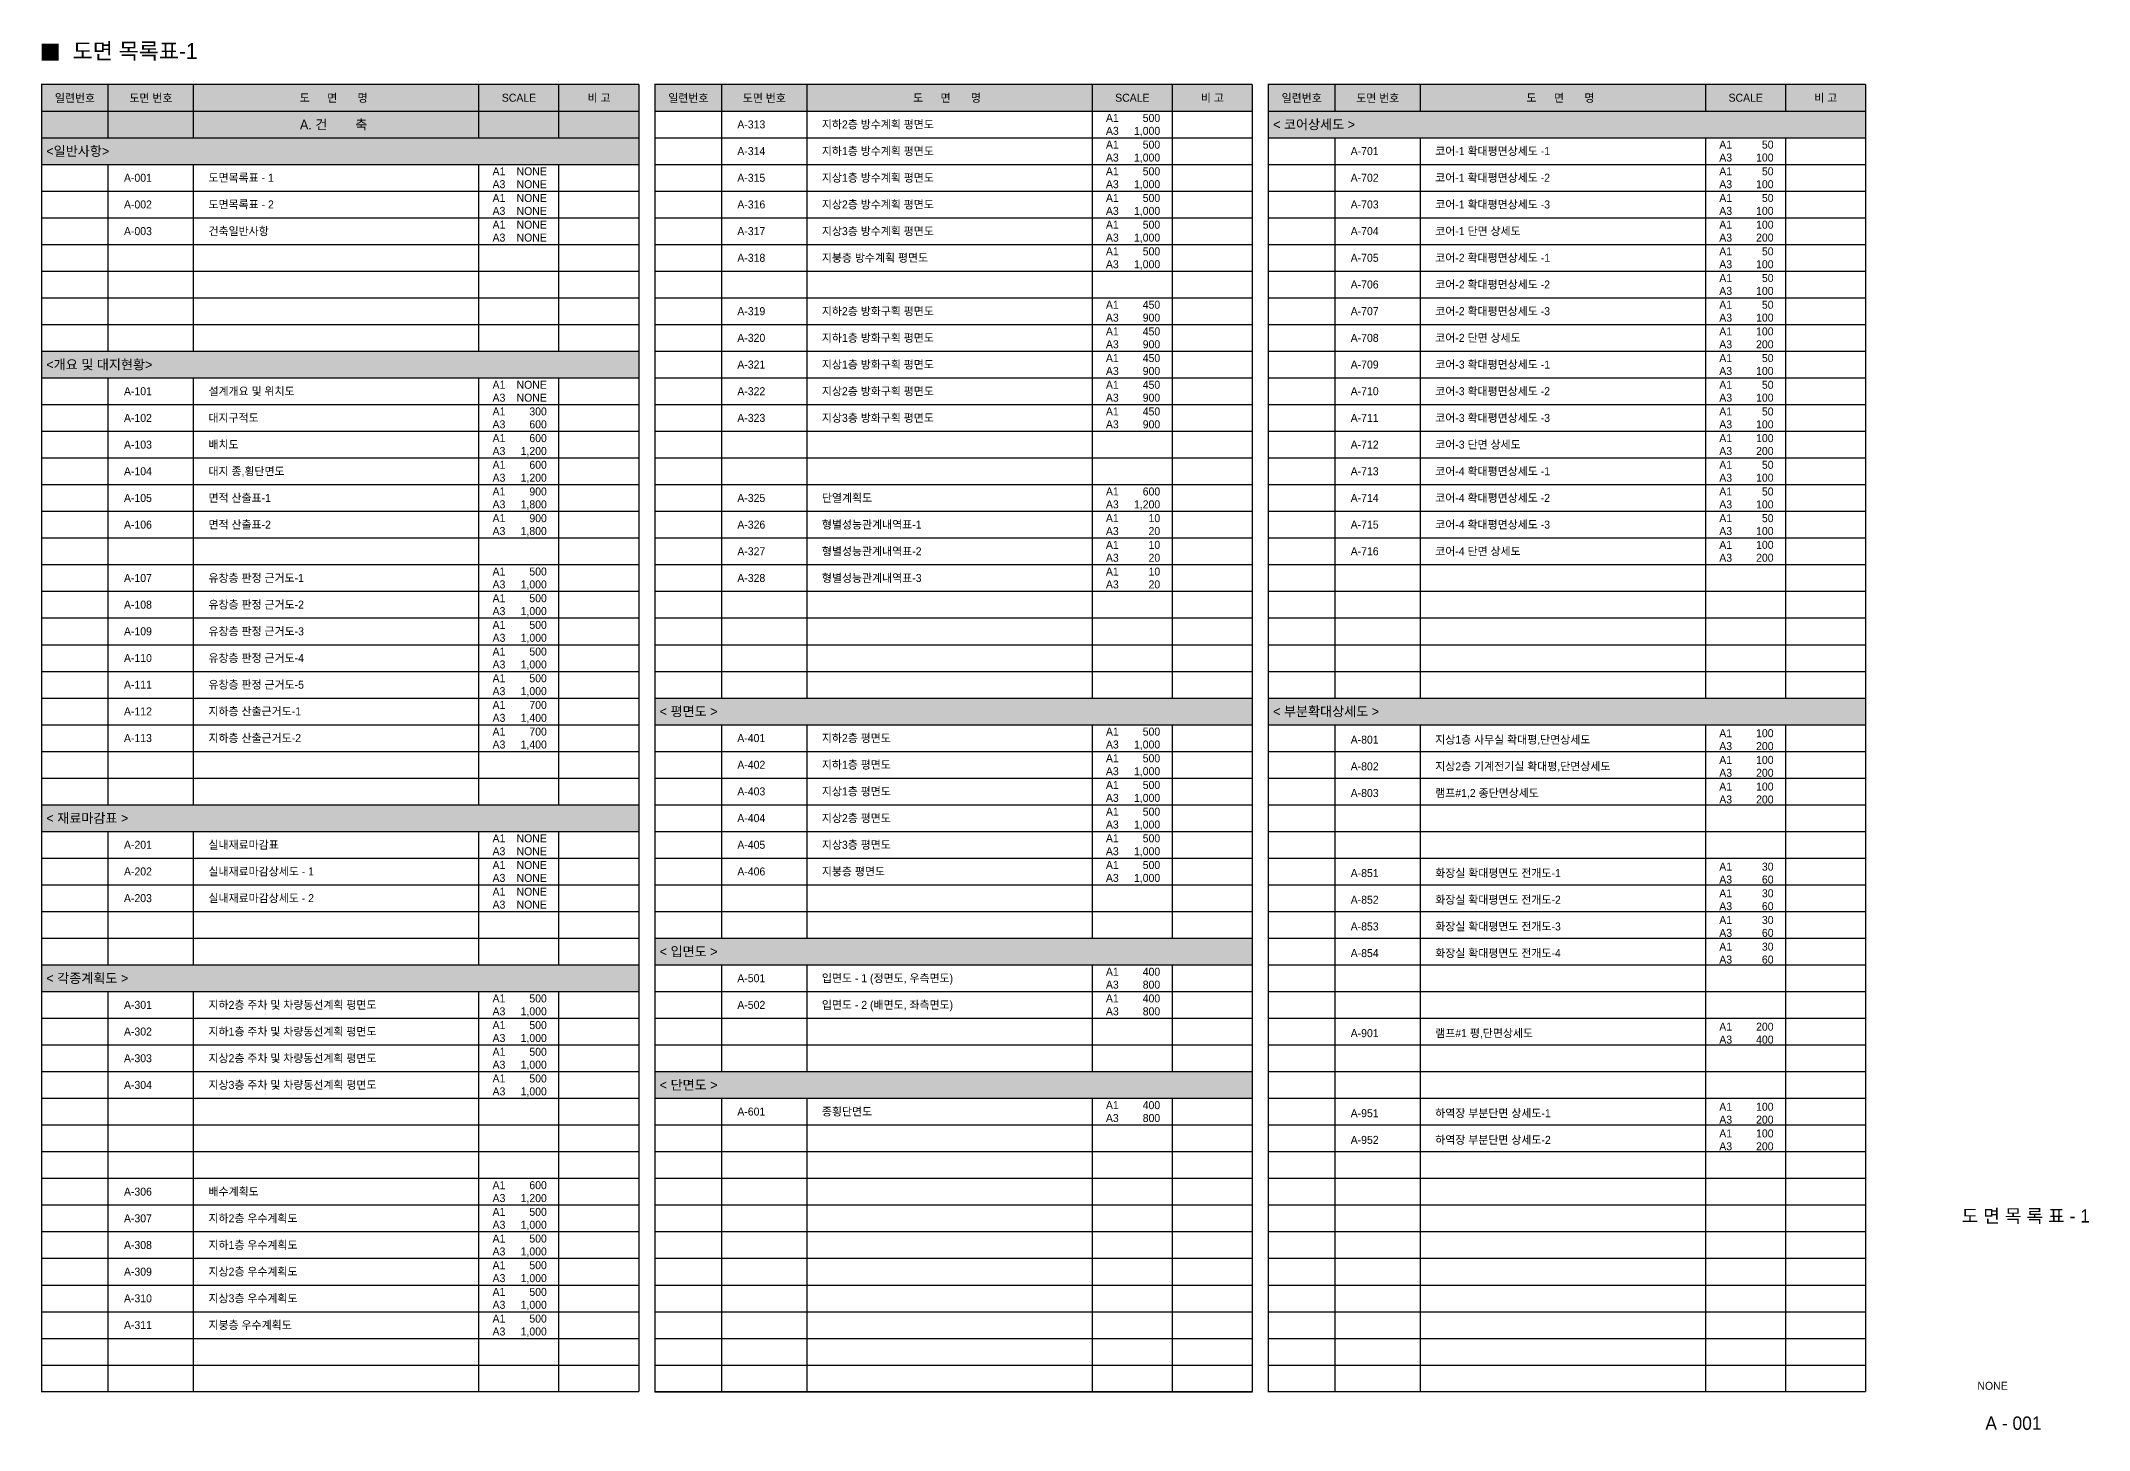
# Model space of a CAD drawing. Header units: millimetres. Extents: x 357974 to 1161961, y -783386 to -523075.
# Drawn here: x 357974 to 741966, y -783386 to -523075 of the extents above; entities that cross this region are included whole.
import ezdxf
from ezdxf.enums import TextEntityAlignment as Align

# ---------------------------------------------------------------- set-up
doc = ezdxf.new("R2010")
doc.units = ezdxf.units.MM
for name, color, linetype in [('4A.TEC FORM-TEXT', 3, 'Continuous'), ('4A.TEC TEXT 2', 3, 'Continuous'), ('HAT', 8, 'Continuous'), ('TABLE', 7, 'Continuous'), ('TEXT', 3, 'Continuous')]:
    doc.layers.add(name, color=color, linetype=linetype)
doc.styles.add('나눔고딕', font='')
doc.styles.add('돋움', font='')
doc.styles.get('나눔고딕').set_extended_font_data('Dotum')
doc.styles.get('돋움').set_extended_font_data('Dotum')

msp = doc.modelspace()

# ---------------------------------------------------------------- hatches: boundary and pattern name
at = {"layer": 'HAT'}
for color, points in [(252, [(358099, -531209), (470099, -531209), (470099, -536209), (358099, -536209)]), (252, [(473099, -531209), (585099, -531209), (585099, -536209), (473099, -536209)]), (252, [(588099, -531209), (700099, -531209), (700099, -536209), (588099, -536209)]), (252, [(358099, -536209), (470099, -536209), (470099, -541209), (358099, -541209)]), (254, [(700099, -536209), (700099, -536209), (588099, -536209), (588099, -536209)]), (254, [(588099, -536209), (700099, -536209), (700099, -541209), (588099, -541209)]), (254, [(358099, -541209), (470099, -541209), (470099, -546209), (358099, -546209)]), (254, [(358099, -581209), (470099, -581209), (470099, -586209), (358099, -586209)]), (254, [(585099, -596209), (585099, -596209), (473099, -596209), (473099, -596209)]), (254, [(473099, -646209), (585099, -646209), (585099, -651209), (473099, -651209)]), (254, [(588099, -646209), (700099, -646209), (700099, -651209), (588099, -651209)]), (254, [(358099, -666209), (470099, -666209), (470099, -671209), (358099, -671209)]), (254, [(473099, -691209), (585099, -691209), (585099, -696209), (473099, -696209)]), (254, [(358099, -696209), (470099, -696209), (470099, -701209), (358099, -701209)]), (254, [(473099, -716209), (585099, -716209), (585099, -721209), (473099, -721209)])]:
    msp.add_hatch(color=color, dxfattribs=at).paths.add_polyline_path(points)

# ---------------------------------------------------------------- linework, layer by layer
at = {"layer": 'TABLE'}
for p, q in [((370599, -541209), (370599, -531209)), ((370599, -541209), (370599, -531209)), ((386599, -541209), (386599, -531209)), ((386599, -541209), (386599, -531209)), ((440099, -541209), (440099, -531209)), ((440099, -541209), (440099, -531209)), ((455099, -541209), (455099, -531209)), ((455099, -541209), (455099, -531209)), ((485599, -536209), (485599, -531209)), ((485599, -536209), (485599, -531209)), ((501599, -536209), (501599, -531209)), ((501599, -536209), (501599, -531209)), ((555099, -536209), (555099, -531209)), ((555099, -536209), (555099, -531209)), ((570099, -536209), (570099, -531209)), ((570099, -536209), (570099, -531209)), ((600599, -536209), (600599, -531209)), ((600599, -536209), (600599, -531209)), ((600599, -536209), (600599, -531209)), ((616599, -536209), (616599, -531209)), ((616599, -536209), (616599, -531209)), ((616599, -536209), (616599, -531209)), ((670099, -536209), (670099, -531209)), ((670099, -536209), (670099, -531209)), ((670099, -536209), (670099, -531209)), ((685099, -536209), (685099, -531209)), ((685099, -536209), (685099, -531209)), ((685099, -536209), (685099, -531209)), ((358099, -536209), (470099, -536209)), ((473099, -536209), (585099, -536209)), ((485599, -646209), (485599, -536209)), ((485599, -646209), (485599, -536209)), ((501599, -646209), (501599, -536209)), ((555099, -646209), (555099, -536209)), ((570099, -646209), (570099, -536209)), ((588099, -536209), (700099, -536209)), ((588099, -536209), (700099, -536209)), ((588099, -536209), (700099, -536209)), ((358099, -541209), (470099, -541209)), ((473099, -541209), (585099, -541209)), ((588099, -541209), (700099, -541209)), ((588099, -541209), (700099, -541209)), ((588099, -541209), (700099, -541209)), ((588099, -541209), (700099, -541209)), ((600599, -646209), (600599, -541209)), ((616599, -646209), (616599, -541209)), ((670099, -596209), (670099, -541209)), ((670099, -596209), (670099, -541209)), ((670099, -646209), (670099, -541209)), ((685099, -596209), (685099, -541209)), ((685099, -596209), (685099, -541209)), ((685099, -646209), (685099, -541209)), ((358099, -546209), (470099, -546209)), ((370599, -581209), (370599, -546209)), ((370599, -581209), (370599, -546209)), ((386599, -581209), (386599, -546209)), ((386599, -581209), (386599, -546209)), ((440099, -581209), (440099, -546209)), ((440099, -581209), (440099, -546209)), ((455099, -581209), (455099, -546209)), ((455099, -581209), (455099, -546209)), ((473099, -546209), (585099, -546209)), ((588099, -546209), (700099, -546209)), ((358099, -551209), (470099, -551209)), ((473099, -551209), (585099, -551209)), ((588099, -551209), (700099, -551209)), ((358099, -556209), (470099, -556209)), ((473099, -556209), (585099, -556209)), ((588099, -556209), (700099, -556209)), ((358099, -561209), (470099, -561209)), ((473099, -561209), (585099, -561209)), ((588099, -561209), (700099, -561209)), ((358099, -566209), (470099, -566209)), ((473099, -566209), (585099, -566209)), ((588099, -566209), (700099, -566209)), ((358099, -571209), (470099, -571209)), ((473099, -571209), (585099, -571209)), ((473099, -571209), (585099, -571209)), ((473099, -571209), (585099, -571209)), ((473099, -571209), (585099, -571209)), ((588099, -571209), (700099, -571209)), ((358099, -576209), (470099, -576209)), ((473099, -576209), (585099, -576209)), ((473099, -576209), (585099, -576209)), ((473099, -576209), (585099, -576209)), ((473099, -576209), (585099, -576209)), ((588099, -576209), (700099, -576209)), ((358099, -581209), (470099, -581209)), ((473099, -581209), (585099, -581209)), ((588099, -581209), (700099, -581209)), ((358099, -586209), (470099, -586209)), ((370599, -666209), (370599, -586209)), ((370599, -666209), (370599, -586209)), ((386599, -666209), (386599, -586209)), ((386599, -666209), (386599, -586209)), ((440099, -666209), (440099, -586209)), ((440099, -666209), (440099, -586209)), ((455099, -666209), (455099, -586209)), ((455099, -666209), (455099, -586209)), ((473099, -586209), (585099, -586209)), ((588099, -586209), (700099, -586209)), ((358099, -591209), (470099, -591209)), ((473099, -591209), (585099, -591209)), ((588099, -591209), (700099, -591209)), ((358099, -596209), (470099, -596209)), ((473099, -596209), (585099, -596209)), ((588099, -596209), (700099, -596209)), ((358099, -601209), (470099, -601209)), ((473099, -601209), (585099, -601209)), ((588099, -601209), (700099, -601209)), ((358099, -606209), (470099, -606209)), ((473099, -606209), (585099, -606209)), ((588099, -606209), (700099, -606209)), ((358099, -611209), (470099, -611209)), ((473099, -611209), (585099, -611209)), ((588099, -611209), (700099, -611209)), ((358099, -616209), (470099, -616209)), ((473099, -616209), (585099, -616209)), ((588099, -616209), (700099, -616209)), ((358099, -621209), (470099, -621209)), ((473099, -621209), (585099, -621209)), ((588099, -621209), (700099, -621209)), ((358099, -626209), (470099, -626209)), ((473099, -626209), (585099, -626209)), ((588099, -626209), (700099, -626209)), ((358099, -631209), (470099, -631209)), ((473099, -631209), (585099, -631209)), ((588099, -631209), (700099, -631209)), ((358099, -636209), (470099, -636209)), ((473099, -636209), (585099, -636209)), ((588099, -636209), (700099, -636209)), ((358099, -641209), (470099, -641209)), ((473099, -641209), (585099, -641209)), ((473099, -641209), (585099, -641209)), ((588099, -641209), (700099, -641209)), ((358099, -646209), (470099, -646209)), ((473099, -646209), (585099, -646209)), ((588099, -646209), (700099, -646209)), ((358099, -651209), (470099, -651209)), ((473099, -651209), (585099, -651209)), ((485599, -691209), (485599, -651209)), ((485599, -691209), (485599, -651209)), ((501599, -691209), (501599, -651209)), ((501599, -691209), (501599, -651209)), ((555099, -691209), (555099, -651209)), ((555099, -691209), (555099, -651209)), ((570099, -691209), (570099, -651209)), ((588099, -651209), (700099, -651209)), ((600599, -776209), (600599, -651209)), ((616599, -776209), (616599, -651209)), ((670099, -776209), (670099, -651209)), ((685099, -776209), (685099, -651209)), ((358099, -656209), (470099, -656209)), ((473099, -656209), (585099, -656209)), ((473099, -656209), (585099, -656209)), ((588099, -656209), (700099, -656209)), ((358099, -661209), (470099, -661209)), ((473099, -661209), (585099, -661209)), ((473099, -661209), (585099, -661209)), ((588099, -661209), (700099, -661209)), ((358099, -666209), (470099, -666209)), ((473099, -666209), (585099, -666209)), ((588099, -666209), (700099, -666209)), ((358099, -671209), (470099, -671209)), ((370599, -676209), (370599, -671209)), ((370599, -696209), (370599, -671209)), ((370599, -696209), (370599, -671209)), ((386599, -676209), (386599, -671209)), ((386599, -696209), (386599, -671209)), ((386599, -696209), (386599, -671209)), ((440099, -676209), (440099, -671209)), ((440099, -696209), (440099, -671209)), ((440099, -696209), (440099, -671209)), ((455099, -696209), (455099, -671209)), ((473099, -671209), (585099, -671209)), ((588099, -671209), (700099, -671209)), ((358099, -676209), (470099, -676209)), ((473099, -676209), (585099, -676209)), ((588099, -676209), (700099, -676209)), ((358099, -681209), (470099, -681209)), ((473099, -681209), (585099, -681209)), ((473099, -681209), (585099, -681209)), ((588099, -681209), (700099, -681209)), ((358099, -686209), (470099, -686209)), ((473099, -686209), (585099, -686209)), ((473099, -686209), (585099, -686209)), ((588099, -686209), (700099, -686209)), ((358099, -691209), (470099, -691209)), ((473099, -691209), (585099, -691209)), ((588099, -691209), (700099, -691209)), ((358099, -696209), (470099, -696209)), ((473099, -696209), (585099, -696209)), ((485599, -716209), (485599, -696209)), ((485599, -716209), (485599, -696209)), ((485599, -716209), (485599, -696209)), ((485599, -716209), (485599, -696209)), ((485599, -716209), (485599, -696209)), ((485599, -716209), (485599, -696209)), ((485599, -716209), (485599, -696209)), ((485599, -716209), (485599, -696209)), ((501599, -716209), (501599, -696209)), ((501599, -716209), (501599, -696209)), ((501599, -716209), (501599, -696209)), ((501599, -716209), (501599, -696209)), ((501599, -716209), (501599, -696209)), ((501599, -716209), (501599, -696209)), ((501599, -716209), (501599, -696209)), ((501599, -716209), (501599, -696209)), ((555099, -716209), (555099, -696209)), ((555099, -716209), (555099, -696209)), ((555099, -716209), (555099, -696209)), ((555099, -716209), (555099, -696209)), ((570099, -716209), (570099, -696209)), ((570099, -716209), (570099, -696209)), ((588099, -696209), (700099, -696209)), ((358099, -701209), (470099, -701209)), ((370599, -776209), (370599, -701209)), ((370599, -776209), (370599, -701209)), ((386599, -776209), (386599, -701209)), ((386599, -776209), (386599, -701209)), ((440099, -776209), (440099, -701209)), ((440099, -776209), (440099, -701209)), ((455099, -776209), (455099, -701209)), ((455099, -776209), (455099, -701209)), ((473099, -701209), (585099, -701209)), ((588099, -701209), (700099, -701209)), ((358099, -706209), (470099, -706209)), ((473099, -706209), (585099, -706209)), ((588099, -706209), (700099, -706209)), ((358099, -711209), (470099, -711209)), ((473099, -711209), (585099, -711209)), ((588099, -711209), (700099, -711209)), ((358099, -716209), (470099, -716209)), ((473099, -716209), (585099, -716209)), ((588099, -716209), (700099, -716209)), ((358099, -721209), (470099, -721209)), ((473099, -721209), (585099, -721209)), ((485599, -776209), (485599, -721209)), ((485599, -776209), (485599, -721209)), ((485599, -776209), (485599, -721209)), ((485599, -776209), (485599, -721209)), ((501599, -776209), (501599, -721209)), ((501599, -776209), (501599, -721209)), ((501599, -776209), (501599, -721209)), ((501599, -776209), (501599, -721209)), ((555099, -776209), (555099, -721209)), ((555099, -776209), (555099, -721209)), ((570099, -776209), (570099, -721209)), ((588099, -721209), (700099, -721209)), ((358099, -726209), (470099, -726209)), ((473099, -726209), (585099, -726209)), ((588099, -726209), (700099, -726209)), ((358099, -731209), (470099, -731209)), ((473099, -731209), (585099, -731209)), ((588099, -731209), (700099, -731209)), ((358099, -736209), (470099, -736209)), ((473099, -736209), (585099, -736209)), ((588099, -736209), (700099, -736209)), ((358099, -741209), (470099, -741209)), ((473099, -741209), (585099, -741209)), ((588099, -741209), (700099, -741209)), ((358099, -746209), (470099, -746209)), ((473099, -746209), (585099, -746209)), ((588099, -746209), (700099, -746209)), ((358099, -751209), (470099, -751209)), ((473099, -751209), (585099, -751209)), ((588099, -751209), (700099, -751209)), ((358099, -756209), (470099, -756209)), ((473099, -756209), (585099, -756209)), ((588099, -756209), (700099, -756209)), ((358099, -761209), (470099, -761209)), ((473099, -761209), (585099, -761209)), ((588099, -761209), (700099, -761209)), ((358099, -766209), (470099, -766209)), ((473099, -766209), (585099, -766209)), ((588099, -766209), (700099, -766209)), ((358099, -771209), (470099, -771209)), ((358099, -771209), (470099, -771209)), ((473099, -771209), (585099, -771209)), ((588099, -771209), (700099, -771209)), ((473099, -776209), (585099, -776209))]:
    msp.add_line(p, q, dxfattribs=at)
at = {"layer": 'TABLE', "const_width": 250}
for points in [[(470099, -531209), (358099, -531209), (358099, -776209), (470099, -776209)], [(470099, -776209), (470099, -531209)], [(585099, -531209), (473099, -531209), (473099, -776209), (585099, -776209)], [(585099, -776209), (585099, -531209)], [(700099, -531209), (588099, -531209), (588099, -776209), (700099, -776209)], [(700099, -776209), (700099, -531209)]]:
    msp.add_lwpolyline(points, dxfattribs=at)
at = {"layer": 'TEXT'}
msp.add_solid([(358099, -523553), (361299, -523553), (358099, -526753), (361299, -526753)], dxfattribs=at)

# ---------------------------------------------------------------- texts
at = {"layer": '4A.TEC FORM-TEXT', "style": '돋움'}
msp.add_text('A - 001', height=2500, dxfattribs=at).set_placement((727794, -783350), align=Align.CENTER)
at = {"layer": '4A.TEC TEXT 2', "style": '나눔고딕'}
for s, height, p in [('도 면 목 록 표 - 1', 2500, (730103, -744514)), ('NONE', 1500, (723874, -775850))]:
    msp.add_text(s, height=height, dxfattribs=at).set_placement(p, align=Align.CENTER)
at = {"layer": 'TEXT', "color": 3, "style": '돋움'}
msp.add_text('도면 목록표-1', height=3000, dxfattribs=at).set_placement((363927, -526455))
at = {"layer": 'TEXT', "style": '돋움'}
for s, p in [('일련번호', (364349, -533709)), ('도면 번호', (378599, -533709)), ('도      면       명', (412849, -533709)), ('SCALE', (447599, -533709)), ('비 고', (462599, -533709)), ('일련번호', (479349, -533709)), ('도면 번호', (493599, -533709)), ('도      면       명', (527849, -533709)), ('SCALE', (562599, -533709)), ('비 고', (577599, -533709)), ('일련번호', (594349, -533709)), ('도면 번호', (608599, -533709)), ('도      면       명', (642849, -533709)), ('SCALE', (677599, -533709)), ('비 고', (692599, -533709))]:
    msp.add_text(s, height=1500, dxfattribs=at).set_placement(p, align=Align.MIDDLE)
for s, p in [('A1', (557643, -537500)), ('A-313', (488538, -538709)), ('지하2층 방수계획 평면도', (504386, -538709)), ('A3', (557643, -539918)), ('A-314', (488538, -543709)), ('지하1층 방수계획 평면도', (504386, -543709)), ('A1', (557643, -542500)), ('A3', (557643, -544918)), ('A-701', (603538, -543709)), ('코어-1 확대평면상세도 -1', (619386, -543709)), ('A1', (672643, -542500)), ('A3', (672643, -544918)), ('A-001', (373538, -548709)), ('도면목록표 - 1', (389386, -548709)), ('A1', (442643, -547500)), ('A-315', (488538, -548709)), ('지상1층 방수계획 평면도', (504386, -548709)), ('A1', (557643, -547500)), ('A-702', (603538, -548709)), ('코어-1 확대평면상세도 -2', (619386, -548709)), ('A1', (672643, -547500)), ('A-002', (373538, -553709)), ('도면목록표 - 2', (389386, -553709)), ('A3', (442643, -549918)), ('A1', (442643, -552500)), ('A-316', (488538, -553709)), ('지상2층 방수계획 평면도', (504386, -553709)), ('A3', (557643, -549918)), ('A1', (557643, -552500)), ('A-703', (603538, -553709)), ('코어-1 확대평면상세도 -3', (619386, -553709)), ('A3', (672643, -549918)), ('A1', (672643, -552500)), ('A3', (442643, -554918)), ('A1', (442643, -557500)), ('A3', (557643, -554918)), ('A1', (557643, -557500)), ('A3', (672643, -554918)), ('A1', (672643, -557500)), ('A-003', (373538, -558709)), ('건축일반사항', (389386, -558709)), ('A3', (442643, -559918)), ('A-317', (488538, -558709)), ('지상3층 방수계획 평면도', (504386, -558709)), ('A3', (557643, -559918)), ('A-704', (603538, -558709)), ('코어-1 단면 상세도', (619386, -558709)), ('A3', (672643, -559918)), ('A-318', (488538, -563709)), ('지붕층 방수계획 평면도', (504386, -563709)), ('A1', (557643, -562500)), ('A3', (557643, -564918)), ('A-705', (603538, -563709)), ('코어-2 확대평면상세도 -1', (619386, -563709)), ('A1', (672643, -562500)), ('A3', (672643, -564918)), ('A-706', (603538, -568709)), ('코어-2 확대평면상세도 -2', (619386, -568709)), ('A1', (672643, -567500)), ('A1', (557643, -572500)), ('A1', (557643, -572500)), ('A3', (672643, -569918)), ('A1', (672643, -572500)), ('A-319', (488538, -573709)), ('지하2층 방화구획 평면도', (504386, -573709)), ('A3', (557643, -574918)), ('A3', (557643, -574918)), ('A-707', (603538, -573709)), ('코어-2 확대평면상세도 -3', (619386, -573709)), ('A3', (672643, -574918)), ('A-320', (488538, -578709)), ('지하1층 방화구획 평면도', (504386, -578709)), ('A1', (557643, -577500)), ('A1', (557643, -577500)), ('A3', (557643, -579918)), ('A3', (557643, -579918)), ('A-708', (603538, -578709)), ('코어-2 단면 상세도', (619386, -578709)), ('A1', (672643, -577500)), ('A3', (672643, -579918)), ('A-321', (488538, -583709)), ('지상1층 방화구획 평면도', (504386, -583709)), ('A1', (557643, -582500)), ('A-709', (603538, -583709)), ('코어-3 확대평면상세도 -1', (619386, -583709)), ('A1', (672643, -582500)), ('A1', (442643, -587500)), ('A3', (557643, -584918)), ('A1', (557643, -587500)), ('A3', (672643, -584918)), ('A1', (672643, -587500)), ('A-101', (373538, -588709)), ('설계개요 및 위치도', (389386, -588709)), ('A3', (442643, -589918)), ('A-322', (488538, -588709)), ('지상2층 방화구획 평면도', (504386, -588709)), ('A3', (557643, -589918)), ('A-710', (603538, -588709)), ('코어-3 확대평면상세도 -2', (619386, -588709)), ('A3', (672643, -589918)), ('A-102', (373538, -593709)), ('대지구적도', (389386, -593709)), ('A1', (442643, -592500)), ('A3', (442643, -594918)), ('A-323', (488538, -593709)), ('지상3층 방화구획 평면도', (504386, -593709)), ('A1', (557643, -592500)), ('A3', (557643, -594918)), ('A-711', (603538, -593709)), ('코어-3 확대평면상세도 -3', (619386, -593709)), ('A1', (672643, -592500)), ('A3', (672643, -594918)), ('A-103', (373538, -598709)), ('배치도', (389386, -598709)), ('A1', (442643, -597500)), ('A-712', (603538, -598709)), ('코어-3 단면 상세도', (619386, -598709)), ('A1', (672643, -597500)), ('대지 종,횡단면도', (389386, -603709)), ('A3', (442643, -599918)), ('A1', (442643, -602500)), ('코어-4 확대평면상세도 -1', (619386, -603709)), ('A3', (672643, -599918)), ('A1', (672643, -602500)), ('A-104', (373538, -603709)), ('A3', (442643, -604918)), ('A-713', (603538, -603709)), ('A3', (672643, -604918)), ('A-105', (373538, -608709)), ('면적 산출표-1', (389386, -608709)), ('A1', (442643, -607500)), ('A3', (442643, -609918)), ('A-325', (488538, -608709)), ('단열계획도', (504386, -608709)), ('A1', (557643, -607500)), ('A3', (557643, -609918)), ('A-714', (603538, -608709)), ('코어-4 확대평면상세도 -2', (619386, -608709)), ('A1', (672643, -607500)), ('A3', (672643, -609918)), ('A-106', (373538, -613709)), ('면적 산출표-2', (389386, -613709)), ('A1', (442643, -612500)), ('A3', (442643, -614918)), ('A-326', (488538, -613709)), ('형별성능관계내역표-1', (504386, -613709)), ('A1', (557643, -612500)), ('A3', (557643, -614918)), ('A-715', (603538, -613709)), ('코어-4 확대평면상세도 -3', (619386, -613709)), ('A1', (672643, -612500)), ('A3', (672643, -614918)), ('A-327', (488538, -618709)), ('형별성능관계내역표-2', (504386, -618709)), ('A1', (557643, -617500)), ('A-716', (603538, -618709)), ('코어-4 단면 상세도', (619386, -618709)), ('A1', (672643, -617500)), ('A1', (442643, -622500)), ('A3', (557643, -619918)), ('A1', (557643, -622500)), ('A3', (672643, -619918)), ('A-107', (373538, -623709)), ('유창층 판정 근거도-1', (389386, -623709)), ('A3', (442643, -624918)), ('A-328', (488538, -623709)), ('형별성능관계내역표-3', (504386, -623709)), ('A3', (557643, -624918)), ('A-108', (373538, -628709)), ('유창층 판정 근거도-2', (389386, -628709)), ('A1', (442643, -627500)), ('A3', (442643, -629918)), ('A-109', (373538, -633709)), ('유창층 판정 근거도-3', (389386, -633709)), ('A1', (442643, -632500)), ('A3', (442643, -634918)), ('A1', (442643, -637500)), ('A-110', (373538, -638709)), ('유창층 판정 근거도-4', (389386, -638709)), ('A3', (442643, -639918)), ('A-111', (373538, -643709)), ('유창층 판정 근거도-5', (389386, -643709)), ('A1', (442643, -642500)), ('A3', (442643, -644918)), ('A-112', (373538, -648709)), ('지하층 산출근거도-1', (389386, -648709)), ('A1', (442643, -647500)), ('지하층 산출근거도-2', (389386, -653709)), ('A3', (442643, -649918)), ('A1', (442643, -652500)), ('지하2층 평면도', (504386, -653709)), ('A1', (557643, -652500)), ('A1', (672643, -652802)), ('A-113', (373538, -653709)), ('A3', (442643, -654918)), ('A-401', (488538, -653709)), ('A3', (557643, -654918)), ('A-801', (603538, -654011)), ('지상1층 사무실 확대평,단면상세도', (619386, -654011)), ('A3', (672643, -655220)), ('A-402', (488538, -658709)), ('지하1층 평면도', (504386, -658709)), ('A1', (557643, -657500)), ('A3', (557643, -659918)), ('A-802', (603538, -659011)), ('지상2층 기계전기실 확대평,단면상세도', (619386, -659011)), ('A1', (672643, -657802)), ('A3', (672643, -660220)), ('A-403', (488538, -663709)), ('지상1층 평면도', (504386, -663709)), ('A1', (557643, -662500)), ('A3', (557643, -664918)), ('A-803', (603538, -664011)), ('램프#1,2 종단면상세도', (619386, -664011)), ('A1', (672643, -662802)), ('A-404', (488538, -668709)), ('지상2층 평면도', (504386, -668709)), ('A1', (557643, -667500)), ('A3', (672643, -665220)), ('A1', (442643, -672500)), ('A3', (557643, -669918)), ('A1', (557643, -672500)), ('A-201', (373538, -673709)), ('실내재료마감표', (389386, -673709)), ('A3', (442643, -674918)), ('A-405', (488538, -673709)), ('지상3층 평면도', (504386, -673709)), ('A3', (557643, -674918)), ('A-202', (373538, -678709)), ('실내재료마감상세도 - 1', (389386, -678709)), ('A1', (442643, -677500)), ('A3', (442643, -679918)), ('A-406', (488538, -678709)), ('지붕층 평면도', (504386, -678709)), ('A1', (557643, -677500)), ('A3', (557643, -679918)), ('A-851', (603538, -679011)), ('화장실 확대평면도 전개도-1', (619386, -679011)), ('A1', (672643, -677802)), ('A3', (672643, -680220)), ('A-203', (373538, -683709)), ('실내재료마감상세도 - 2', (389386, -683709)), ('A1', (442643, -682500)), ('A-852', (603538, -684011)), ('화장실 확대평면도 전개도-2', (619386, -684011)), ('A1', (672643, -682802)), ('A3', (442643, -684918)), ('A3', (672643, -685220)), ('A1', (672643, -687802)), ('A-853', (603538, -689011)), ('화장실 확대평면도 전개도-3', (619386, -689011)), ('A3', (672643, -690220)), ('A-854', (603538, -694011)), ('화장실 확대평면도 전개도-4', (619386, -694011)), ('A1', (672643, -692802)), ('A3', (672643, -695220)), ('A-501', (488538, -698709)), ('입면도 - 1 (정면도, 우측면도)', (504386, -698709)), ('A1', (557643, -697500)), ('A1', (442643, -702500)), ('A3', (557643, -699918)), ('A1', (557643, -702500)), ('A-301', (373538, -703709)), ('지하2층 주차 및 차량동선계획 평면도', (389386, -703709)), ('A3', (442643, -704918)), ('A-502', (488538, -703709)), ('입면도 - 2 (배면도, 좌측면도)', (504386, -703709)), ('A3', (557643, -704918)), ('A-302', (373538, -708709)), ('지하1층 주차 및 차량동선계획 평면도', (389386, -708709)), ('A1', (442643, -707500)), ('A3', (442643, -709918)), ('A-901', (603538, -709011)), ('램프#1 평,단면상세도', (619386, -709011)), ('A1', (672643, -707802)), ('A3', (672643, -710220)), ('A-303', (373538, -713709)), ('지상2층 주차 및 차량동선계획 평면도', (389386, -713709)), ('A1', (442643, -712500)), ('A3', (442643, -714918)), ('A-304', (373538, -718709)), ('지상3층 주차 및 차량동선계획 평면도', (389386, -718709)), ('A1', (442643, -717500)), ('A3', (442643, -719918)), ('A1', (557643, -722500)), ('A-601', (488538, -723709)), ('종횡단면도', (504386, -723709)), ('A3', (557643, -724918)), ('A-951', (603538, -724011)), ('하역장 부분단면 상세도-1', (619386, -724011)), ('A1', (672643, -722802)), ('A3', (672643, -725220)), ('A-952', (603538, -729011)), ('하역장 부분단면 상세도-2', (619386, -729011)), ('A1', (672643, -727802)), ('A3', (672643, -730220)), ('A1', (442643, -737500)), ('A-306', (373538, -738709)), ('배수계획도', (389386, -738709)), ('A3', (442643, -739918)), ('A-307', (373538, -743709)), ('지하2층 우수계획도', (389386, -743709)), ('A1', (442643, -742500)), ('A3', (442643, -744918)), ('A-308', (373538, -748709)), ('지하1층 우수계획도', (389386, -748709)), ('A1', (442643, -747500)), ('A3', (442643, -749918)), ('A1', (442643, -752500)), ('A-309', (373538, -753709)), ('지상2층 우수계획도', (389386, -753709)), ('A3', (442643, -754918)), ('A-310', (373538, -758709)), ('지상3층 우수계획도', (389386, -758709)), ('A1', (442643, -757500)), ('A3', (442643, -759918)), ('A-311', (373538, -763709)), ('지붕층 우수계획도', (389386, -763709)), ('A1', (442643, -762500)), ('A3', (442643, -764918))]:
    msp.add_text(s, height=1500, dxfattribs=at).set_placement(p, align=Align.MIDDLE_LEFT)
for s, p in [('500', (567818, -537500)), ('1,000', (567818, -539918)), ('1,000', (567818, -544918)), ('500', (567818, -542500)), ('100', (682818, -544918)), ('50', (682818, -542500)), ('NONE', (452818, -547500)), ('500', (567818, -547500)), ('50', (682818, -547500)), ('NONE', (452818, -549918)), ('NONE', (452818, -552500)), ('1,000', (567818, -549918)), ('500', (567818, -552500)), ('100', (682818, -549918)), ('50', (682818, -552500)), ('NONE', (452818, -554918)), ('NONE', (452818, -557500)), ('1,000', (567818, -554918)), ('500', (567818, -557500)), ('100', (682818, -554918)), ('100', (682818, -557500)), ('NONE', (452818, -559918)), ('1,000', (567818, -559918)), ('200', (682818, -559918)), ('1,000', (567818, -564918)), ('500', (567818, -562500)), ('100', (682818, -564918)), ('50', (682818, -562500)), ('50', (682818, -567500)), ('450', (567818, -572500)), ('100', (682818, -569918)), ('50', (682818, -572500)), ('900', (567818, -574918)), ('100', (682818, -574918)), ('450', (567818, -577500)), ('900', (567818, -579918)), ('200', (682818, -579918)), ('100', (682818, -577500)), ('450', (567818, -582500)), ('50', (682818, -582500)), ('NONE', (452818, -587500)), ('450', (567818, -587500)), ('900', (567818, -584918)), ('100', (682818, -584918)), ('50', (682818, -587500)), ('NONE', (452818, -589918)), ('900', (567818, -589918)), ('100', (682818, -589918)), ('300', (452818, -592500)), ('600', (452818, -594918)), ('450', (567818, -592500)), ('900', (567818, -594918)), ('100', (682818, -594918)), ('50', (682818, -592500)), ('600', (452818, -597500)), ('100', (682818, -597500)), ('1,200', (452818, -599918)), ('600', (452818, -602500)), ('200', (682818, -599918)), ('50', (682818, -602500)), ('1,200', (452818, -604918)), ('100', (682818, -604918)), ('1,800', (452818, -609918)), ('900', (452818, -607500)), ('1,200', (567818, -609918)), ('600', (567818, -607500)), ('100', (682818, -609918)), ('50', (682818, -607500)), ('1,800', (452818, -614918)), ('900', (452818, -612500)), ('20', (567818, -614918)), ('10', (567818, -612500)), ('100', (682818, -614918)), ('50', (682818, -612500)), ('10', (567818, -617500)), ('100', (682818, -617500)), ('500', (452818, -622500)), ('20', (567818, -619918)), ('10', (567818, -622500)), ('200', (682818, -619918)), ('1,000', (452818, -624918)), ('20', (567818, -624918)), ('1,000', (452818, -629918)), ('500', (452818, -627500)), ('500', (452818, -632500)), ('1,000', (452818, -634918)), ('500', (452818, -637500)), ('1,000', (452818, -639918)), ('1,000', (452818, -644918)), ('500', (452818, -642500)), ('700', (452818, -647500)), ('1,400', (452818, -649918)), ('700', (452818, -652500)), ('500', (567818, -652500)), ('100', (682818, -652802)), ('1,400', (452818, -654918)), ('1,000', (567818, -654918)), ('200', (682818, -655220)), ('1,000', (567818, -659918)), ('500', (567818, -657500)), ('200', (682818, -660220)), ('100', (682818, -657802)), ('1,000', (567818, -664918)), ('500', (567818, -662500)), ('100', (682818, -662802)), ('500', (567818, -667500)), ('200', (682818, -665220)), ('NONE', (452818, -672500)), ('1,000', (567818, -669918)), ('500', (567818, -672500)), ('NONE', (452818, -674918)), ('1,000', (567818, -674918)), ('NONE', (452818, -677500)), ('NONE', (452818, -679918)), ('1,000', (567818, -679918)), ('500', (567818, -677500)), ('30', (682818, -677802)), ('60', (682818, -680220)), ('NONE', (452818, -682500)), ('30', (682818, -682802)), ('NONE', (452818, -684918)), ('30', (682818, -687802)), ('60', (682818, -685220)), ('60', (682818, -690220)), ('30', (682818, -692802)), ('60', (682818, -695220)), ('400', (567818, -697500)), ('500', (452818, -702500)), ('400', (567818, -702500)), ('800', (567818, -699918)), ('1,000', (452818, -704918)), ('800', (567818, -704918)), ('1,000', (452818, -709918)), ('500', (452818, -707500)), ('400', (682818, -710220)), ('200', (682818, -707802)), ('1,000', (452818, -714918)), ('500', (452818, -712500)), ('500', (452818, -717500)), ('1,000', (452818, -719918)), ('400', (567818, -722500)), ('800', (567818, -724918)), ('200', (682818, -725220)), ('100', (682818, -722802)), ('200', (682818, -730220)), ('100', (682818, -727802)), ('600', (452818, -737500)), ('1,200', (452818, -739918)), ('1,000', (452818, -744918)), ('500', (452818, -742500)), ('500', (452818, -747500)), ('1,000', (452818, -749918)), ('500', (452818, -752500)), ('1,000', (452818, -754918)), ('1,000', (452818, -759918)), ('500', (452818, -757500)), ('500', (452818, -762500)), ('1,000', (452818, -764918))]:
    msp.add_text(s, height=1500, dxfattribs=at).set_placement(p, align=Align.MIDDLE_RIGHT)
at = {"layer": 'TEXT', "color": 2, "style": '돋움'}
for s, p in [('< 코어상세도 >', (588989, -538709)), ('<일반사항>', (358989, -543709)), ('<개요 및 대지현황>', (358989, -583709)), ('< 평면도 >', (473989, -648709)), ('< 부분확대상세도 >', (588989, -648709)), ('< 재료마감표 >', (358989, -668709)), ('< 입면도 >', (473989, -693709)), ('< 각종계획도 >', (358989, -698709)), ('< 단면도 >', (473989, -718709))]:
    msp.add_text(s, height=1800, dxfattribs=at).set_placement(p, align=Align.MIDDLE_LEFT)
msp.add_text('A. 건        축', height=1800, dxfattribs=at).set_placement((412849, -538709), align=Align.MIDDLE)

doc.saveas('drawing.dxf')
